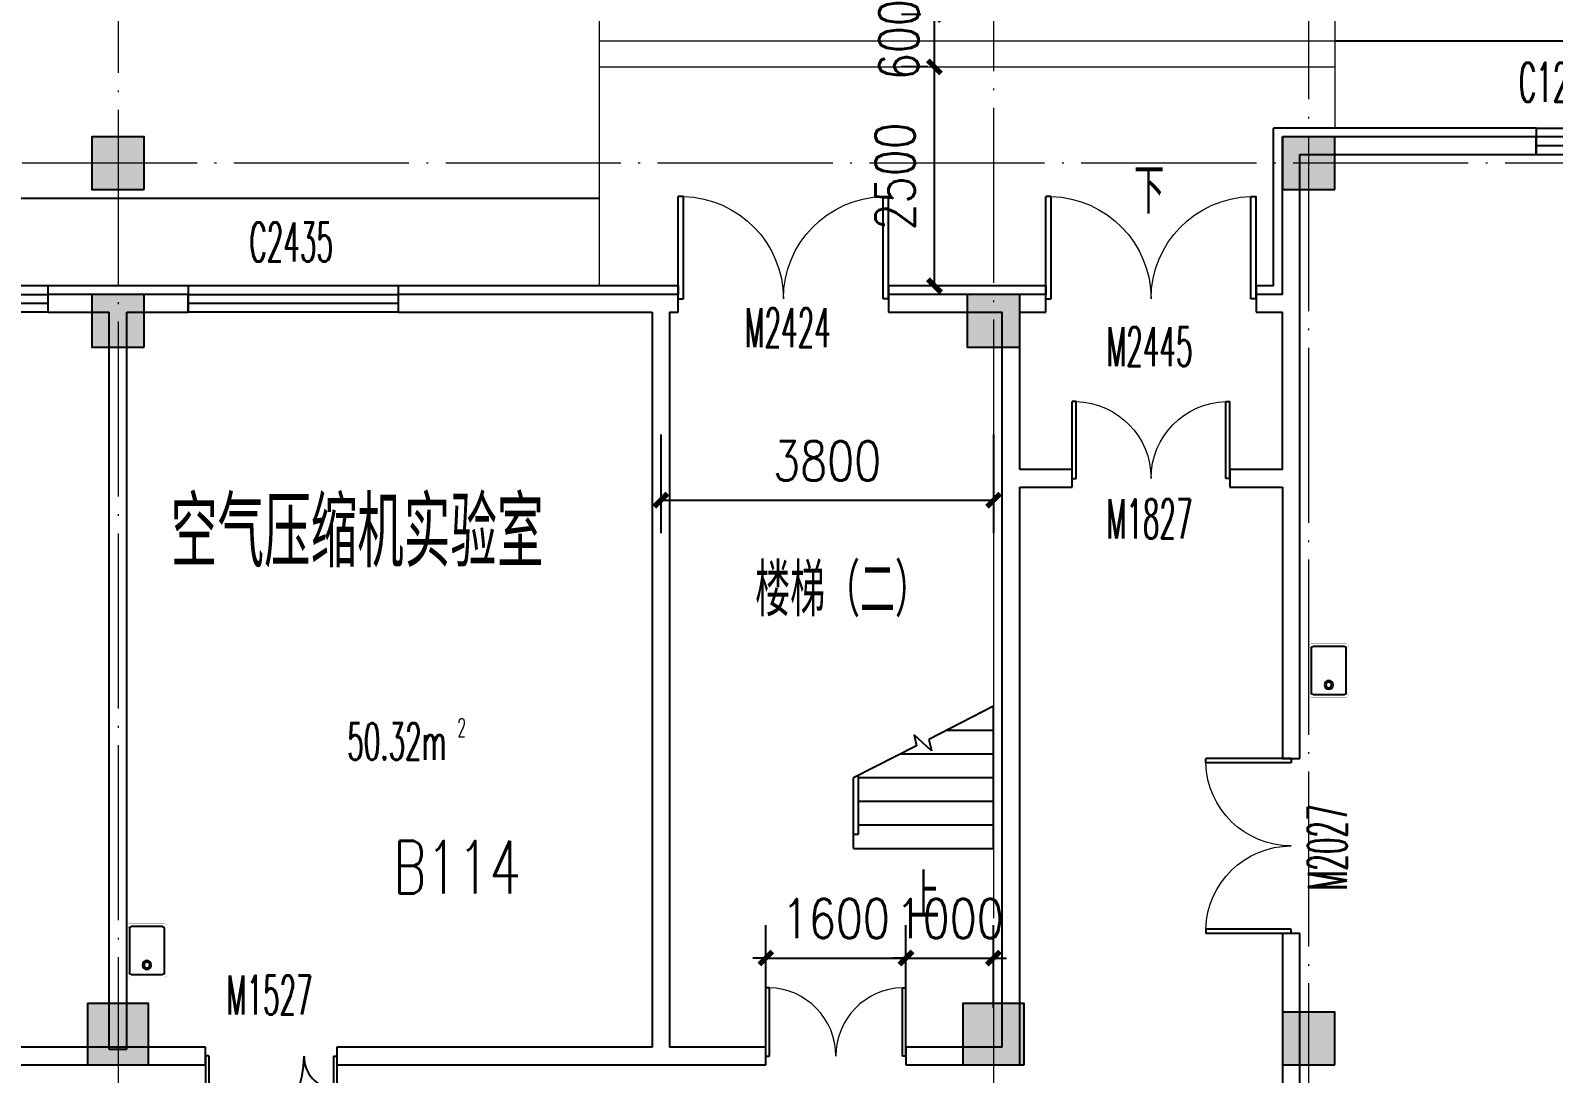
# Model space of a CAD drawing. Extents: x 1417642 to 3570900, y 124798 to 1191112.
# Drawn here: x 1564079 to 1581476, y 738733 to 750650 of the extents above; entities that cross this region are included whole.
import ezdxf

# ---------------------------------------------------------------- set-up
doc = ezdxf.new("R2010")
doc.units = 0
doc.header["$LTSCALE"] = 1000
doc.header["$MEASUREMENT"] = 0
doc.linetypes.add('DOTE', pattern=[2.42, 2, -0.2, 0.02, -0.2])
doc.layers.get('0').update_dxf_attribs({"linetype": 'CONTINUOUS'})
doc.layers.get('Defpoints').update_dxf_attribs({"linetype": 'CONTINUOUS'})
for name, color, linetype in [('colu', 2, 'CONTINUOUS'), ('DIM_SYMB', 3, 'CONTINUOUS'), ('DOTE', 1, 'DOTE'), ('PUB_DIM', 3, 'CONTINUOUS'), ('PUB_TEXT', 40, 'CONTINUOUS'), ('SPACE', 7, 'CONTINUOUS'), ('STAIR', 2, 'CONTINUOUS'), ('SURFACE', 6, 'CONTINUOUS'), ('tiaozheng', 20, 'CONTINUOUS'), ('WALL', 4, 'CONTINUOUS'), ('WINDOW', 2, 'CONTINUOUS'), ('WINDOW_TEXT', 7, 'CONTINUOUS'), ('填充', 252, 'CONTINUOUS'), ('屋面轮廓', 101, 'CONTINUOUS'), ('柱填充', 8, 'CONTINUOUS'), ('水点', 3, 'CONTINUOUS')]:
    doc.layers.add(name, color=color, linetype=linetype)
doc.styles.add('_TCH_DIM', font='ROMANS', dxfattribs={"width": 0.7, "bigfont": 'Z'})
doc.styles.add('_TCH_SPACE', font='ROMANS', dxfattribs={"width": 0.7, "height": 5, "bigfont": 'Z'})
doc.styles.add('_TCH_WINDOW', font='ROMANS.shx', dxfattribs={"width": 0.7, "height": 400, "bigfont": 'Z.shx'})
doc.styles.add('DIM_FONT', font='SIMPLEX.shx', dxfattribs={"width": 0.8})
doc.styles.get("Standard").update_dxf_attribs({"font": 'GBENOR', "bigfont": 'GBCBIG'})
doc.styles.add('Z', font='ROMANS', dxfattribs={"width": 0.7, "bigfont": 'Z'})
doc.dimstyles.new('DIMN150', dxfattribs={"dimscale": 1.5, "dimtxt": 300, "dimasz": 100, "dimexe": 250, "dimexo": 300, "dimgap": 150, "dimtad": 1, "dimdec": 0, "dimzin": 0, "dimdsep": 46, "dimtxsty": 'DIM_FONT', "dimblk": 'ARCHTICK', "dimcen": 0.09, "dimdle": 1.5, "dimclrt": 7, "dimazin": 2, "dimtfac": 1, "dimtdec": 0, "dimtix": 1, "dimtmove": 2, "dimatfit": 3, "dimldrblk": 'ARCHTICK', "dimfxl": 1, "dimtolj": 1, "dimtzin": 0, "dimarcsym": 0})

# ---------------------------------------------------------------- blocks, each defined once
blk = doc.blocks.new('M_E3')
for p, q in [((-275, -410), (-275, -50)), ((-255, -30), (255, -30)), ((275, -50), (275, -410)), ((255, -430), (-255, -430))]:
    blk.add_line(p, q)
at = {"const_width": 1.5}
for points in [[(-275, 0, 0.414214), (-305, -30, 0.414214)], [(305, -30, 0.414214), (275, 0, 0.414214)], [(-305, -430, 0.414214), (-275, -460, 0.414214)], [(275, -460, 0.414214), (305, -430, 0.414214)]]:
    blk.add_lwpolyline(points, format="xyb", dxfattribs=at)
for points in [[(-275, 0), (275, 0)], [(-305, -430), (-305, -30)], [(305, -30), (305, -430)], [(275, -460), (-275, -460)]]:
    blk.add_lwpolyline(points, dxfattribs=at)
for radius in [50, 32.5]:
    blk.add_circle((165, -230), radius)
for centre, start, end in [((-255, -50), 90, 180), ((255, -50), 0, 90), ((-255, -410), 180, 270), ((255, -410), 270, 0)]:
    blk.add_arc(centre, 20, start, end)
at = {"width": 0.8, "flags": 9}
for tag in ['XSIZE', 'YSIZE']:
    blk.add_attdef(tag, (0, 0), '', height=0.5, dxfattribs=at)
blk = doc.blocks.new('678')
at = {"layer": '柱填充'}
h = blk.add_hatch(color=256, dxfattribs=at)
h.paths.add_polyline_path([(1591630, 863580), (1591630, 864280), (1590930, 864280), (1590930, 863580)])
h.paths.add_polyline_path([(1591630, 871580), (1591630, 872280), (1590930, 872280), (1590930, 871580)])
h.paths.add_polyline_path([(1635280, 879530), (1635280, 880230), (1634580, 880230), (1634580, 879530)])
h.paths.add_polyline_path([(1658830, 893230), (1658830, 893830), (1658230, 893830), (1658230, 893230)])
h.paths.add_polyline_path([(1658880, 883230), (1658880, 883930), (1658180, 883930), (1658180, 883230)])
h.paths.add_polyline_path([(1658830, 879630), (1658830, 880230), (1658230, 880230), (1658230, 879630)])
h.paths.add_polyline_path([(1658880, 872230), (1658180, 872230), (1658180, 871630), (1658880, 871630)])
h.paths.add_polyline_path([(1658830, 863630), (1658830, 864230), (1658230, 864230), (1658230, 863630)])
h.paths.add_polyline_path([(1658830, 853630), (1658830, 854230), (1658230, 854230), (1658230, 853630)])
h.paths.add_polyline_path([(1658830, 845630), (1658830, 846230), (1658230, 846230), (1658230, 845630)])
h.paths.add_polyline_path([(1658830, 835630), (1658830, 836230), (1658230, 836230), (1658230, 835630)])
h.paths.add_polyline_path([(1648830, 893230), (1648830, 893830), (1648230, 893830), (1648230, 893230)])
h.paths.add_polyline_path([(1648830, 883230), (1648830, 883830), (1648230, 883830), (1648230, 883230)])
h.paths.add_polyline_path([(1648830, 879630), (1648830, 880230), (1648230, 880230), (1648230, 879630)])
h.paths.add_polyline_path([(1648830, 871630), (1648830, 872230), (1648230, 872230), (1648230, 871630)])
h.paths.add_polyline_path([(1648930, 863580), (1648930, 864280), (1648230, 864280), (1648230, 863580)])
h.paths.add_polyline_path([(1648930, 853580), (1648930, 854280), (1648230, 854280), (1648230, 853580)])
h.paths.add_polyline_path([(1648930, 845630), (1648930, 846330), (1648230, 846330), (1648230, 845630)])
h.paths.add_polyline_path([(1648930, 835630), (1648930, 836330), (1648230, 836330), (1648230, 835630)])
h.paths.add_polyline_path([(1645230, 891430), (1645230, 892030), (1644630, 892030), (1644630, 891430)])
h.paths.add_polyline_path([(1645280, 883230), (1645280, 883930), (1644580, 883930), (1644580, 883230)])
h.paths.add_polyline_path([(1645230, 879630), (1645230, 880230), (1644630, 880230), (1644630, 879630)])
h.paths.add_polyline_path([(1645230, 871630), (1645230, 872230), (1644630, 872230), (1644630, 871630)])
h.paths.add_polyline_path([(1645230, 863630), (1645230, 864230), (1644630, 864230), (1644630, 863630)])
h.paths.add_polyline_path([(1645230, 853630), (1645230, 854230), (1644630, 854230), (1644630, 853630)])
h.paths.add_polyline_path([(1645280, 845630), (1645280, 846330), (1644580, 846330), (1644580, 845630)])
h.paths.add_polyline_path([(1645230, 835630), (1645230, 836230), (1644630, 836230), (1644630, 835630)])
h.paths.add_polyline_path([(1635230, 893230), (1635230, 893830), (1634630, 893830), (1634630, 893230)])
h.paths.add_polyline_path([(1635230, 891430), (1635230, 892030), (1634630, 892030), (1634630, 891430)])
h.paths.add_polyline_path([(1635280, 883230), (1635280, 883930), (1634580, 883930), (1634580, 883230)])
h.paths.add_polyline_path([(1635230, 871630), (1635230, 872430), (1634630, 872430), (1634630, 871630)])
h.paths.add_polyline_path([(1635230, 853430), (1635230, 854230), (1634630, 854230), (1634630, 853430)])
h.paths.add_polyline_path([(1635330, 845630), (1635330, 846430), (1634530, 846430), (1634530, 845630)])
h.paths.add_polyline_path([(1635230, 835630), (1635230, 836230), (1634630, 836230), (1634630, 835630)])
h.paths.add_polyline_path([(1627230, 893230), (1627230, 893830), (1626630, 893830), (1626630, 893230)])
h.paths.add_polyline_path([(1627280, 883230), (1627280, 883930), (1626580, 883930), (1626580, 883230)])
h.paths.add_polyline_path([(1627230, 879630), (1627230, 880230), (1626630, 880230), (1626630, 879630)])
h.paths.add_polyline_path([(1627230, 871630), (1627230, 872430), (1626630, 872430), (1626630, 871630)])
h.paths.add_polyline_path([(1627230, 853430), (1627230, 854230), (1626630, 854230), (1626630, 853430)])
h.paths.add_polyline_path([(1627330, 845630), (1627330, 846430), (1626530, 846430), (1626530, 845630)])
h.paths.add_polyline_path([(1627230, 835630), (1627230, 836230), (1626630, 836230), (1626630, 835630)])
h.paths.add_polyline_path([(1619230, 893230), (1619230, 893830), (1618630, 893830), (1618630, 893230)])
h.paths.add_polyline_path([(1619280, 883230), (1619280, 883930), (1618580, 883930), (1618580, 883230)])
h.paths.add_polyline_path([(1619230, 879630), (1619230, 880230), (1618630, 880230), (1618630, 879630)])
h.paths.add_polyline_path([(1619230, 871630), (1619230, 872430), (1618630, 872430), (1618630, 871630)])
h.paths.add_polyline_path([(1619230, 853430), (1619230, 854230), (1618630, 854230), (1618630, 853430)])
h.paths.add_polyline_path([(1619330, 845630), (1619330, 846430), (1618530, 846430), (1618530, 845630)])
h.paths.add_polyline_path([(1619280, 835580), (1619280, 836280), (1618580, 836280), (1618580, 835580)])
h.paths.add_polyline_path([(1611230, 893230), (1611230, 893830), (1610630, 893830), (1610630, 893230)])
h.paths.add_polyline_path([(1611280, 883230), (1611280, 883930), (1610580, 883930), (1610580, 883230)])
h.paths.add_polyline_path([(1611230, 879630), (1611230, 880230), (1610630, 880230), (1610630, 879630)])
h.paths.add_polyline_path([(1611230, 871630), (1611230, 872430), (1610630, 872430), (1610630, 871630)])
h.paths.add_polyline_path([(1611230, 853430), (1611230, 854230), (1610630, 854230), (1610630, 853430)])
h.paths.add_polyline_path([(1611330, 845630), (1611330, 846430), (1610530, 846430), (1610530, 845630)])
h.paths.add_polyline_path([(1611280, 835580), (1611280, 836280), (1610580, 836280), (1610580, 835580)])
h.paths.add_polyline_path([(1603230, 893230), (1603230, 893830), (1602630, 893830), (1602630, 893230)])
h.paths.add_polyline_path([(1603280, 883230), (1603280, 883930), (1602580, 883930), (1602580, 883230)])
h.paths.add_polyline_path([(1603230, 879630), (1603230, 880230), (1602630, 880230), (1602630, 879630)])
h.paths.add_polyline_path([(1603230, 871630), (1603230, 872430), (1602630, 872430), (1602630, 871630)])
h.paths.add_polyline_path([(1603230, 853430), (1603230, 854230), (1602630, 854230), (1602630, 853430)])
h.paths.add_polyline_path([(1603330, 845630), (1603330, 846430), (1602530, 846430), (1602530, 845630)])
h.paths.add_polyline_path([(1603280, 835580), (1603280, 836280), (1602580, 836280), (1602580, 835580)])
h.paths.add_polyline_path([(1603230, 814930), (1603230, 815530), (1602630, 815530), (1602630, 814930)])
h.paths.add_polyline_path([(1595230, 893230), (1595230, 893830), (1594630, 893830), (1594630, 893230)])
h.paths.add_polyline_path([(1595230, 883230), (1595230, 883830), (1594630, 883830), (1594630, 883230)])
h.paths.add_polyline_path([(1595230, 879630), (1595230, 880230), (1594630, 880230), (1594630, 879630)])
h.paths.add_polyline_path([(1595230, 871630), (1595230, 872230), (1594630, 872230), (1594630, 871630)])
h.paths.add_polyline_path([(1595230, 863630), (1595230, 864230), (1594630, 864230), (1594630, 863630)])
h.paths.add_polyline_path([(1595230, 853630), (1595230, 854230), (1594630, 854230), (1594630, 853630)])
h.paths.add_polyline_path([(1595330, 845630), (1595330, 846330), (1594630, 846330), (1594630, 845630)])
h.paths.add_polyline_path([(1595330, 835580), (1595330, 836280), (1594630, 836280), (1594630, 835580)])
h.paths.add_polyline_path([(1591630, 893230), (1591630, 893830), (1591030, 893830), (1591030, 893230)])
h.paths.add_polyline_path([(1591680, 883230), (1591680, 883930), (1590980, 883930), (1590980, 883230)])
h.paths.add_polyline_path([(1591630, 879630), (1591630, 880230), (1591030, 880230), (1591030, 879630)])
h.paths.add_polyline_path([(1591630, 853580), (1591630, 854280), (1590930, 854280), (1590930, 853580)])
h.paths.add_polyline_path([(1591630, 845580), (1591630, 846280), (1590930, 846280), (1590930, 845580)])
h.paths.add_polyline_path([(1591630, 835630), (1591630, 836330), (1590930, 836330), (1590930, 835630)])
h.paths.add_polyline_path([(1591630, 814930), (1591630, 815530), (1591030, 815530), (1591030, 814930)])
h.paths.add_polyline_path([(1581630, 893230), (1581630, 893830), (1581030, 893830), (1581030, 893230)])
h.paths.add_polyline_path([(1581730, 883230), (1581730, 883930), (1581030, 883930), (1581030, 883230)])
h.paths.add_polyline_path([(1581630, 879630), (1581630, 880230), (1581030, 880230), (1581030, 879630)])
h.paths.add_polyline_path([(1581630, 871630), (1581630, 872230), (1581030, 872230), (1581030, 871630)])
h.paths.add_polyline_path([(1581630, 863630), (1581630, 864230), (1581030, 864230), (1581030, 863630)])
h.paths.add_polyline_path([(1581630, 853630), (1581630, 854230), (1581030, 854230), (1581030, 853630)])
h.paths.add_polyline_path([(1581630, 845630), (1581630, 846230), (1581030, 846230), (1581030, 845630)])
h.paths.add_polyline_path([(1581630, 835630), (1581630, 836230), (1581030, 836230), (1581030, 835630)])
h.paths.add_polyline_path([(1581630, 814930), (1581630, 815530), (1581030, 815530), (1581030, 814930)])
h.paths.add_polyline_path([(1603230, 830430), (1603230, 831230), (1602530, 831230), (1602530, 830430)])
h.paths.add_polyline_path([(1603230, 818530), (1603230, 819330), (1602530, 819330), (1602530, 818530)])
h.paths.add_polyline_path([(1581030, 831230), (1581030, 830430), (1581730, 830430), (1581730, 831230)])
h.paths.add_polyline_path([(1581030, 819330), (1581030, 818530), (1581730, 818530), (1581730, 819330)])
h.paths.add_polyline_path([(1591630, 830430), (1591630, 831230), (1590930, 831230), (1590930, 830430)])
h.paths.add_polyline_path([(1591630, 818530), (1591630, 819330), (1590930, 819330), (1590930, 818530)])
at = {"layer": 'colu'}
for points in [[(1635230, 893230), (1635230, 893830), (1634630, 893830), (1634630, 893230)], [(1648830, 893230), (1648830, 893830), (1648230, 893830), (1648230, 893230)], [(1635230, 891430), (1635230, 892030), (1634630, 892030), (1634630, 891430)], [(1645230, 891430), (1645230, 892030), (1644630, 892030), (1644630, 891430)], [(1635280, 883230), (1635280, 883930), (1634580, 883930), (1634580, 883230)], [(1645280, 883230), (1645280, 883930), (1644580, 883930), (1644580, 883230)], [(1648830, 883230), (1648830, 883830), (1648230, 883830), (1648230, 883230)]]:
    blk.add_lwpolyline(points, close=True, dxfattribs=at)
blk = doc.blocks.new('_ArchTick')
at = {"color": 0, "linetype": 'ByBlock', "const_width": 0.4}
blk.add_lwpolyline([(-0.5, -0.5), (0.5, 0.5)], dxfattribs=at)
blk = doc.blocks.new('*D3437')
at = {"layer": 'Defpoints', "color": 0}
for p in [(1575079, 740053), (1574079, 739033), (1575079, 739033)]:
    blk.add_point(p, dxfattribs=at)
at = {"layer": 'PUB_DIM', "color": 0, "lineweight": -2}
for p, q in [((1574079, 739483), (1574079, 740428)), ((1575079, 739483), (1575079, 740428)), ((1574079, 740053), (1573929, 740053)), ((1574079, 740053), (1575079, 740053)), ((1575079, 740053), (1575229, 740053))]:
    blk.add_line(p, q, dxfattribs=at)
at = {"layer": 'PUB_DIM', "color": 0, "lineweight": -2, "xscale": 150, "yscale": 150, "zscale": 150}
blk.add_blockref('_ArchTick', (1574079, 740053), dxfattribs=at)
at = {"layer": 'PUB_DIM', "color": 0, "lineweight": -2, "xscale": 150, "yscale": 150, "zscale": 150, "rotation": 180}
blk.add_blockref('_ArchTick', (1575079, 740053), dxfattribs=at)
at = {"layer": 'PUB_DIM', "color": 7, "insert": (1574579, 740503), "char_height": 450, "attachment_point": 5, "style": 'DIM_FONT'}
blk.add_mtext('\\A1;1000', dxfattribs=at)
blk = doc.blocks.new('*D3438')
at = {"layer": 'Defpoints', "color": 0}
for p in [(1574079, 740053), (1572479, 739033), (1574079, 739033)]:
    blk.add_point(p, dxfattribs=at)
at = {"layer": 'PUB_DIM', "color": 0, "lineweight": -2}
for p, q in [((1572479, 739483), (1572479, 740428)), ((1574079, 739483), (1574079, 740428)), ((1572479, 740053), (1572329, 740053)), ((1572479, 740053), (1574079, 740053)), ((1574079, 740053), (1574229, 740053))]:
    blk.add_line(p, q, dxfattribs=at)
at = {"layer": 'PUB_DIM', "color": 0, "lineweight": -2, "xscale": 150, "yscale": 150, "zscale": 150}
blk.add_blockref('_ArchTick', (1572479, 740053), dxfattribs=at)
at = {"layer": 'PUB_DIM', "color": 0, "lineweight": -2, "xscale": 150, "yscale": 150, "zscale": 150, "rotation": 180}
blk.add_blockref('_ArchTick', (1574079, 740053), dxfattribs=at)
at = {"layer": 'PUB_DIM', "color": 7, "insert": (1573279, 740503), "char_height": 450, "attachment_point": 5, "style": 'DIM_FONT'}
blk.add_mtext('\\A1;1600', dxfattribs=at)
blk = doc.blocks.new('*D3520')
at = {"layer": 'Defpoints', "color": 0}
for p in [(1571279, 746483), (1575079, 746483), (1575079, 745283)]:
    blk.add_point(p, dxfattribs=at)
at = {"layer": 'PUB_DIM', "color": 0, "lineweight": -2}
for p, q in [((1571279, 746033), (1571279, 744908)), ((1575079, 746033), (1575079, 744908)), ((1571277, 745283), (1575081, 745283))]:
    blk.add_line(p, q, dxfattribs=at)
at = {"layer": 'PUB_DIM', "color": 0, "lineweight": -2, "xscale": 150, "yscale": 150, "zscale": 150, "rotation": 180}
blk.add_blockref('_ArchTick', (1571279, 745283), dxfattribs=at)
at = {"layer": 'PUB_DIM', "color": 0, "lineweight": -2, "xscale": 150, "yscale": 150, "zscale": 150}
blk.add_blockref('_ArchTick', (1575079, 745283), dxfattribs=at)
at = {"layer": 'PUB_DIM', "color": 7, "insert": (1573179, 745733), "char_height": 450, "attachment_point": 5, "style": 'DIM_FONT'}
blk.add_mtext('\\A1;3800', dxfattribs=at)
blk = doc.blocks.new('*D3582')
at = {"layer": 'Defpoints', "color": 0}
for p in [(1574405, 750233), (1574779, 750233), (1574779, 747733)]:
    blk.add_point(p, dxfattribs=at)
at = {"layer": 'PUB_DIM', "color": 0, "lineweight": -2}
for p, q in [((1574329, 750233), (1574030, 750233)), ((1574405, 747731), (1574405, 750235)), ((1574329, 747733), (1574030, 747733))]:
    blk.add_line(p, q, dxfattribs=at)
at = {"layer": 'PUB_DIM', "color": 0, "lineweight": -2, "xscale": 150, "yscale": 150, "zscale": 150}
for p, rotation in [((1574405, 750233), 90), ((1574405, 747733), 270)]:
    blk.add_blockref('_ArchTick', p, dxfattribs=dict(at, rotation=rotation))
at = {"layer": 'PUB_DIM', "color": 7, "insert": (1573955, 748983), "char_height": 450, "attachment_point": 5, "rotation": 90, "style": 'DIM_FONT'}
blk.add_mtext('\\A1;2500', dxfattribs=at)
blk = doc.blocks.new('*D3583')
at = {"layer": 'Defpoints', "color": 0}
for p in [(1574405, 750833), (1574779, 750833), (1574779, 750233)]:
    blk.add_point(p, dxfattribs=at)
at = {"layer": 'PUB_DIM', "color": 0, "lineweight": -2}
for p, q in [((1574329, 750833), (1574030, 750833)), ((1574405, 750231), (1574405, 750835)), ((1574329, 750233), (1574030, 750233))]:
    blk.add_line(p, q, dxfattribs=at)
at = {"layer": 'PUB_DIM', "color": 0, "lineweight": -2, "xscale": 150, "yscale": 150, "zscale": 150}
for p, rotation in [((1574405, 750833), 90), ((1574405, 750233), 270)]:
    blk.add_blockref('_ArchTick', p, dxfattribs=dict(at, rotation=rotation))
at = {"layer": 'PUB_DIM', "color": 7, "insert": (1573999, 750544), "char_height": 450, "attachment_point": 5, "rotation": 90, "style": 'DIM_FONT'}
blk.add_mtext('\\A1;600', dxfattribs=at)
blk = doc.blocks.new('$TCHSYS$WIN2D')
for p, q in [((-0.5, 0.5), (0.5, 0.5)), ((-0.5, 0.5), (-0.5, -0.5)), ((0.5, 0.5), (0.5, -0.5)), ((0.5, 0.1667), (-0.5, 0.1667)), ((0.5, -0.1667), (-0.5, -0.1667)), ((-0.5, -0.5), (0.5, -0.5))]:
    blk.add_line(p, q)
blk = doc.blocks.new('$DorLib2D$00000002')
for p, q in [((-0.5, 0), (-0.5, 0.4875)), ((-0.475, 0.4875), (-0.5, 0.4875)), ((-0.475, 0), (-0.475, 0.4875)), ((0.475, 0), (0.475, 0.4875)), ((0.475, 0.4875), (0.5, 0.4875)), ((0.5, 0), (0.5, 0.4875)), ((-0.5, 0), (-0.475, 0)), ((0.5, 0), (0.475, 0))]:
    blk.add_line(p, q)
at = {"lineweight": 13}
for centre, start, end in [((-0.4875, 0), 0, 88.53072), ((0.4875, 0), 91.46928, 180)]:
    blk.add_arc(centre, 0.4875, start, end, dxfattribs=at)
blk = doc.blocks.new('$DorLib2D$00000225')
at = {"color": 0}
for p, q in [((0.475, -0.001), (0.475, 0.752)), ((0.475, 0.752), (0.5, 0.752)), ((0.5, -0.001), (0.5, 0.752)), ((-0.5, 0), (-0.5, 0.252)), ((-0.475, 0.252), (-0.5, 0.252)), ((-0.475, 0), (-0.475, 0.252)), ((-0.475, 0), (-0.5, 0)), ((0.475, -0.001), (0.5, -0.001))]:
    blk.add_line(p, q, dxfattribs=at)
for centre, radius, start, end in [((0.505, -0.002), 0.755, 92.2493, 179.7238), ((-0.501, 0.003), 0.251, 359.7899, 84.0974)]:
    blk.add_arc(centre, radius, start, end, dxfattribs=at)

msp = doc.modelspace()

# ---------------------------------------------------------------- linework, layer by layer
at = {"layer": 'DIM_SYMB'}
for points in [[(1576878.8, 749133.2, 0, 0, 0), (1576878.8, 749133.2, 0, 0, 0), (1576878.8, 750077.3, 120, 0, 0), (1576878.8, 750527.3, 0, 0, 0)], [(1574278.8, 741169.4, 0, 0, 0), (1574278.8, 741934.4, 120, 0, 0), (1574278.8, 742384.4, 0, 0, 0)]]:
    msp.add_lwpolyline(points, format="xyseb", dxfattribs=at)
at = {"layer": 'DOTE', "lineweight": 0, "elevation": 0}
for points in [[(1565078.8, 754584.5), (1565078.8, 643548.7)], [(1575078.8, 754606.8), (1575078.8, 644519.6)], [(1578678.8, 754284.5), (1578678.8, 643548.7)], [(1597442.3, 749133.2), (1431709.3, 749133.2)]]:
    msp.add_lwpolyline(points, dxfattribs=at)
at = {"layer": 'STAIR', "lineweight": 0}
for p, q in [((1570578.8, 747733.2, 0), (1570578.8, 750832.9, 0)), ((1578978.8, 750832.9, 0), (1578978.8, 749533.2, 0)), ((1570578.8, 750532.9, 0), (1578978.8, 750532.9, 0)), ((1570578.8, 750232.9, 0), (1578978.8, 750232.9, 0))]:
    msp.add_line(p, q, dxfattribs=at)
at = {"layer": 'STAIR'}
for p, q in [((1575078.8, 742928.6), (1574341.1, 742551.3)), ((1575070.8, 742924.4), (1575078.8, 742924.4)), ((1575078.8, 741304.4), (1575078.8, 742928.6)), ((1574369.3, 742419.2), (1574172.3, 742602.4)), ((1574172.3, 742602.4), (1574198.9, 742478.5)), ((1574341.1, 742551.3), (1574369.3, 742419.2)), ((1574542.8, 742654.4), (1575078.8, 742654.4)), ((1574198.9, 742478.5), (1573478.8, 742110.3)), ((1574014.9, 742384.4), (1575078.8, 742384.4)), ((1573478.8, 741469.4), (1573478.8, 742110.3)), ((1573478.8, 741469.4), (1573478.8, 742110.3)), ((1573538.8, 741469.4), (1573538.8, 742141)), ((1573538.8, 742114.4), (1575078.8, 742114.4)), ((1573538.8, 741844.4), (1575078.8, 741844.4)), ((1573538.8, 741574.4), (1575078.8, 741574.4)), ((1573478.8, 741304.4), (1573478.8, 741469.4)), ((1573478.8, 741469.4), (1573538.8, 741469.4)), ((1573478.8, 741304.4), (1575078.8, 741304.4))]:
    msp.add_line(p, q, dxfattribs=at)
at = {"layer": 'SURFACE'}
for p, q in [((1581278.8, 749533.2), (1578278.8, 749533.2)), ((1578278.8, 747733.2), (1578278.8, 749533.2)), ((1581278.8, 749533.2), (1581278.8, 749433.2)), ((1564278.8, 747733.2), (1564278.8, 747633.2)), ((1565078.8, 747733.2), (1564278.8, 747733.2)), ((1565878.8, 747733.2), (1565078.8, 747733.2)), ((1565878.8, 747733.2), (1565878.8, 747633.2)), ((1568278.8, 747733.2), (1568278.8, 747633.2)), ((1571278.8, 747733.2), (1568278.8, 747733.2)), ((1571478.8, 747733.2), (1571278.8, 747733.2)), ((1571478.8, 747733.2), (1571478.8, 747633.2)), ((1573878.8, 747733.2), (1573878.8, 747633.2)), ((1575278.8, 747733.2), (1573878.8, 747733.2)), ((1575678.8, 747733.2), (1575278.8, 747733.2)), ((1575678.8, 747733.2), (1575678.8, 747633.2)), ((1578078.8, 747733.2), (1578078.8, 747633.2)), ((1578278.8, 747733.2), (1578078.8, 747733.2))]:
    msp.add_line(p, q, dxfattribs=at)
at = {"layer": 'WALL'}
for p, q in [((1581278.8, 749433.2), (1578378.8, 749433.2)), ((1578378.8, 747633.2), (1578378.8, 749433.2)), ((1581278.8, 749233.2), (1581278.8, 749433.2)), ((1578578.8, 749233.2), (1581278.8, 749233.2)), ((1578578.8, 747533.2), (1578578.8, 749233.2)), ((1565078.8, 747633.2), (1564278.8, 747633.2)), ((1564278.8, 747633.2), (1564278.8, 747433.2)), ((1565878.8, 747633.2), (1565078.8, 747633.2)), ((1565878.8, 747433.2), (1565878.8, 747633.2)), ((1571278.8, 747633.2), (1568278.8, 747633.2)), ((1568278.8, 747633.2), (1568278.8, 747433.2)), ((1571478.8, 747633.2), (1571278.8, 747633.2)), ((1571478.8, 747433.2), (1571478.8, 747633.2)), ((1575278.8, 747633.2), (1573878.8, 747633.2)), ((1573878.8, 747633.2), (1573878.8, 747433.2)), ((1575678.8, 747633.2), (1575278.8, 747633.2)), ((1575678.8, 747433.2), (1575678.8, 747633.2)), ((1578378.8, 747633.2), (1578078.8, 747633.2)), ((1578078.8, 747633.2), (1578078.8, 747433.2)), ((1564278.8, 747433.2), (1564978.8, 747433.2)), ((1564978.8, 739012.9), (1564978.8, 747433.2)), ((1565178.8, 739012.9), (1565178.8, 747433.2)), ((1565178.8, 747433.2), (1565878.8, 747433.2)), ((1568278.8, 747433.2), (1571178.8, 747433.2)), ((1571178.8, 747433.2), (1571178.8, 739033.2)), ((1571378.8, 747433.2), (1571478.8, 747433.2)), ((1571378.8, 747433.2), (1571378.8, 739033.2)), ((1573878.8, 747433.2), (1575178.8, 747433.2)), ((1575178.8, 745533.2), (1575178.8, 747433.2)), ((1575378.8, 747433.2), (1575678.8, 747433.2)), ((1575378.8, 745633.2), (1575378.8, 747433.2)), ((1578078.8, 747433.2), (1578378.8, 747433.2)), ((1578378.8, 745633.2), (1578378.8, 747433.2)), ((1578578.8, 745533.2), (1578578.8, 747533.2)), ((1575178.8, 739033.2), (1575178.8, 745533.2)), ((1575978.8, 745633.2), (1575378.8, 745633.2)), ((1575978.8, 745433.2), (1575978.8, 745633.2)), ((1578378.8, 745633.2), (1577778.8, 745633.2)), ((1577778.8, 745633.2), (1577778.8, 745433.2)), ((1578578.8, 742333.2), (1578578.8, 745533.2)), ((1575378.8, 738833.2), (1575378.8, 745433.2)), ((1575378.8, 745433.2), (1575978.8, 745433.2)), ((1577778.8, 745433.2), (1578378.8, 745433.2)), ((1578378.8, 745433.2), (1578378.8, 742333.2)), ((1578378.8, 742333.2), (1578578.8, 742333.2)), ((1578578.8, 740333.2), (1578378.8, 740333.2)), ((1578378.8, 740333.2), (1578378.8, 739133.2)), ((1578578.8, 739133.2), (1578578.8, 740333.2)), ((1578378.8, 739133.2), (1578378.8, 731633.2)), ((1578578.8, 731633.2), (1578578.8, 739133.2)), ((1564898.9, 739033.2), (1558978.8, 739033.2)), ((1566078.8, 739033.2), (1564898.9, 739033.2)), ((1564978.8, 739012.9), (1565178.8, 739012.9)), ((1566078.8, 738833.2), (1566078.8, 739033.2)), ((1571178.8, 739033.2), (1567578.8, 739033.2)), ((1567578.8, 739033.2), (1567578.8, 738833.2)), ((1572478.8, 739033.2), (1571378.8, 739033.2)), ((1572478.8, 738833.2), (1572478.8, 739033.2)), ((1575178.8, 739033.2), (1574078.8, 739033.2)), ((1574078.8, 739033.2), (1574078.8, 738833.2)), ((1558978.8, 738833.2), (1564898.9, 738833.2)), ((1564898.9, 738833.2), (1566078.8, 738833.2)), ((1567578.8, 738833.2), (1571278.8, 738833.2)), ((1571278.8, 738833.2), (1572478.8, 738833.2)), ((1574078.8, 738833.2), (1575378.8, 738833.2))]:
    msp.add_line(p, q, dxfattribs=at)
at = {"layer": '屋面轮廓', "elevation": 0}
for points in [[(1578978.8, 750533.2), (1590078.8, 750533.2), (1590078.8, 747133.2)], [(1541078.8, 748733.2), (1570578.8, 748733.2)]]:
    msp.add_lwpolyline(points, dxfattribs=at)

# ---------------------------------------------------------------- block references
at = {"layer": 'tiaozheng', "color": 2}
msp.add_blockref('678', (-69851.5, -144396.9, 0), dxfattribs=at)
at = {"layer": 'WINDOW', "color": 2}
ref = msp.add_blockref('$TCHSYS$WIN2D', (1581878.8, 749383.2), dxfattribs=dict(at, xscale=-1200, yscale=-300, zscale=-1200, rotation=180))
ref.add_attrib('A', 'C1235', (1581080.1, 749835.8), dxfattribs={"layer": 'WINDOW_TEXT', "color": 2, "height": 446.25, "style": '_TCH_WINDOW', "width": 0.494118})
ref = msp.add_blockref('$DorLib2D$00000002', (1572678.8, 747583.2), dxfattribs=dict(at, xscale=2400, yscale=-2400, zscale=2400, rotation=180))
ref.add_attrib('A', 'M2424', (1572238.1, 747030.9), dxfattribs={"layer": 'WINDOW_TEXT', "color": 2, "height": 446.25, "style": '_TCH_WINDOW', "width": 0.494118})
at = {"layer": 'WINDOW', "lineweight": 0}
ref = msp.add_blockref('$DorLib2D$00000002', (1576878.8, 747583.2), dxfattribs=dict(at, xscale=2400, yscale=-2400, zscale=2400, rotation=180))
ref.add_attrib('A', 'M2445', (1576369.6, 746815.5), dxfattribs={"layer": 'WINDOW_TEXT', "lineweight": 0, "height": 446.25, "style": '_TCH_WINDOW', "width": 0.494118})
at = {"layer": 'WINDOW', "color": 2}
ref = msp.add_blockref('$TCHSYS$WIN2D', (1563078.8, 747583.2), dxfattribs=dict(at, xscale=2400, yscale=-300, zscale=2400, rotation=180))
ref.add_attrib('A', 'C2435', (1562580.1, 748010.1), dxfattribs={"layer": 'WINDOW_TEXT', "color": 2, "height": 446.25, "style": '_TCH_WINDOW', "width": 0.494118})
ref = msp.add_blockref('$TCHSYS$WIN2D', (1567078.8, 747583.2), dxfattribs=dict(at, xscale=2400, yscale=-300, zscale=2400, rotation=180))
ref.add_attrib('A', 'C2435', (1566580.1, 748010.1), dxfattribs={"layer": 'WINDOW_TEXT', "color": 2, "height": 446.25, "style": '_TCH_WINDOW', "width": 0.494118})
at = {"layer": 'WINDOW', "lineweight": 0}
ref = msp.add_blockref('$DorLib2D$00000002', (1576878.8, 745533.2), dxfattribs=dict(at, xscale=1800, yscale=-1800, zscale=1800, rotation=180))
ref.add_attrib('A', 'M1827', (1576369.6, 744847.6), dxfattribs={"layer": 'WINDOW_TEXT', "lineweight": 0, "height": 446.25, "style": '_TCH_WINDOW', "width": 0.494118})
ref = msp.add_blockref('$DorLib2D$00000002', (1578478.8, 741333.2), dxfattribs=dict(at, xscale=-2000, yscale=2000, zscale=-2000, rotation=90))
ref.add_attrib('A', 'M2027', (1579114.5, 740824), dxfattribs={"layer": 'WINDOW_TEXT', "lineweight": 0, "height": 446.25, "rotation": 90, "style": '_TCH_WINDOW', "width": 0.494118})
ref = msp.add_blockref('$DorLib2D$00000225', (1566828.8, 738933.2), dxfattribs=dict(at, xscale=1500, yscale=1500, zscale=1500, rotation=180))
ref.add_attrib('A', 'M1527', (1566319.6, 739406.7), dxfattribs={"layer": 'WINDOW_TEXT', "lineweight": 0, "height": 446.25, "style": '_TCH_WINDOW', "width": 0.494118})
at = {"layer": 'WINDOW', "lineweight": 0, "xscale": -1600, "yscale": -1600, "zscale": -1600, "rotation": 180}
msp.add_blockref('$DorLib2D$00000002', (1573278.8, 738933.2), dxfattribs=at)
at = {"layer": '水点', "xscale": -1, "rotation": 90}
for p in [(1578678.8, 743338.2, 0), (1565178.8, 740138.2, 0)]:
    msp.add_blockref('M_E3', p, dxfattribs=at)

# ---------------------------------------------------------------- texts
at = {"layer": 'PUB_TEXT', "width": 0.7}
for s, height, style, p in [('下', 525, '_TCH_DIM', (1576682.6, 748554.7, 0)), ('楼梯（二）', 600, 'Z', (1572357.2, 743956.1, 0)), ('上', 525, '_TCH_DIM', (1574115.4, 740494.3, 0))]:
    msp.add_text(s, height=height, dxfattribs=dict(at, style=style)).set_placement(p)
at = {"layer": 'PUB_TEXT', "color": 1, "lineweight": 60, "style": 'Z', "width": 0.7}
msp.add_text('B114', height=600, dxfattribs=at).set_placement((1568222.6, 740791.5))
at = {"layer": 'SPACE', "style": '_TCH_SPACE', "width": 0.525}
for s, height, p in [('50.32m', 420, (1567697.3, 742317.7, 0)), ('2', 210, (1568957.3, 742580.2, 0))]:
    msp.add_text(s, height=height, dxfattribs=at).set_placement(p)
at = {"layer": '填充', "insert": (1565683.1, 745316.9), "char_height": 800, "width": 6246.131, "attachment_point": 1, "style": '_TCH_WINDOW'}
msp.add_mtext('{\\C2;空气压缩机实验室}', dxfattribs=at)

# ---------------------------------------------------------------- dimensions: what is measured, and where the dimension line sits
at = {"layer": 'PUB_DIM'}
dim = msp.add_linear_dim(base=(1574405.5, 750832.9), p1=(1574778.8, 750232.9), p2=(1574778.8, 750832.9), angle=90, dimstyle='DIMN150', dxfattribs=at)
dim.commit()
dim.dimension.update_dxf_attribs({"geometry": '*D3583', "text_midpoint": (1573998.5, 750543.9), "dimtype": 129})
for p1, p2, distance, picture, middle in [((1574778.8, 747733.2), (1574778.8, 750232.9), 373.4, '*D3582', (1573955.5, 748983.1)), ((1571278.8, 746483.2), (1575078.8, 746483.2), -1200, '*D3520', (1573178.8, 745733.2)), ((1572478.8, 739033.2), (1574078.8, 739033.2), 1020, '*D3438', (1573278.8, 740503.2)), ((1574078.8, 739033.2), (1575078.8, 739033.2), 1020, '*D3437', (1574578.8, 740503.2))]:
    dim = msp.add_aligned_dim(p1=p1, p2=p2, distance=distance, dimstyle='DIMN150', dxfattribs=at)
    dim.commit()
    dim.dimension.update_dxf_attribs({"geometry": picture, "text_midpoint": middle})

doc.saveas('drawing.dxf')
